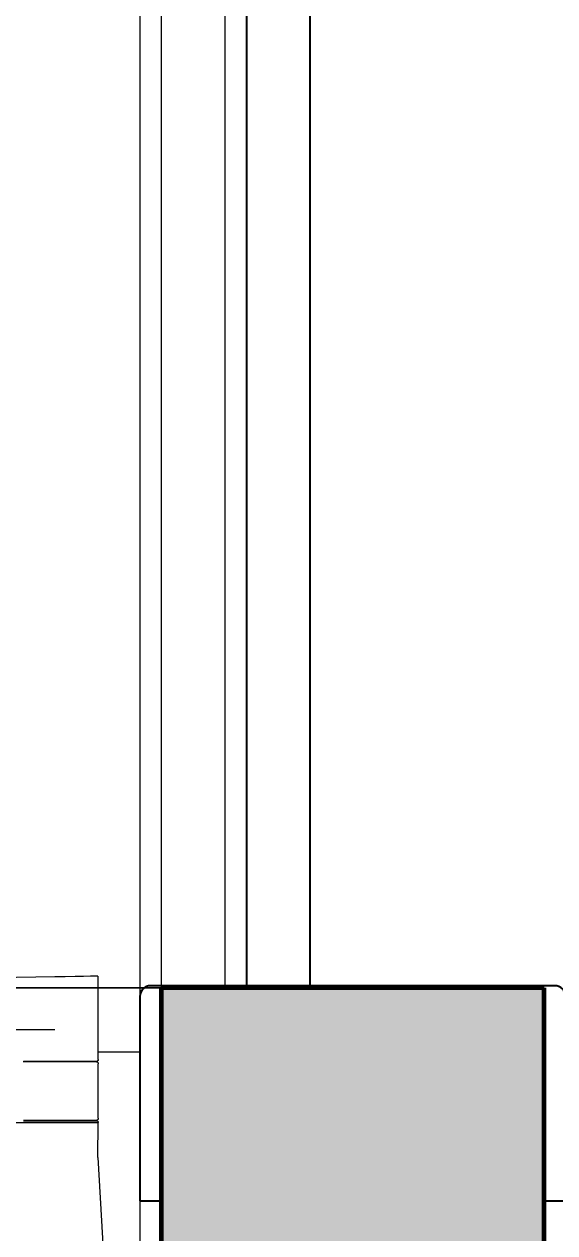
# Model space of a CAD drawing. Header units: millimetres. Extents: x -23755 to 62003, y -3000 to 6760.
# Drawn here: x 5789 to 6038, y 1285 to 1852 of the extents above; entities that cross this region are included whole.
import ezdxf

# ---------------------------------------------------------------- set-up
doc = ezdxf.new("R2010")
doc.units = ezdxf.units.MM
for name, color, linetype, lineweight in [('A-ANNO-DIMS', 211, 'Continuous', 9), ('A-ANNO-DIMS-50', 211, 'Continuous', 9), ('A-DOOR', 31, 'Continuous', 9), ('A-GLAZ', 151, 'Continuous', 9), ('A-WALL', 113, 'Continuous', 25), ('A-WALL-PATT', 111, 'Continuous', 25), ('Corrimãos superiores', 7, 'Continuous', 9), ('P-SANR-FIXT', 6, 'Continuous', 9), ('Q-CASE', 31, 'Continuous', 9)]:
    doc.layers.add(name, color=color, linetype=linetype, lineweight=lineweight)
doc.styles.add('@Arial Unicode MS', font='', dxfattribs={"height": 100})
doc.styles.get('@Arial Unicode MS').set_extended_font_data('@Arial Unicode MS')
doc.dimstyles.new('CRT_-__Metros_-_Linha_de_chamada_3_5_mm', dxfattribs={"dimscale": 304.8, "dimtxt": 100.584485, "dimasz": 0.328084, "dimexe": 0.164042, "dimexo": 0.0625, "dimgap": 0.082021, "dimtad": 1, "dimdec": 0, "dimlfac": 0.1, "dimdsep": 46, "dimtxsty": '@Arial Unicode MS', "dimblk1": 'OBLIQUE', "dimblk2": 'OBLIQUE', "dimsah": 1, "dimcen": 0.09, "dimdle": 0.164042, "dimazin": 0, "dimtfac": 1, "dimtdec": 4, "dimtix": 1, "dimtmove": 0, "dimatfit": 3, "dimfxl": 0.984252, "dimfxlon": 1, "dimtvp": 1, "dimtolj": 1, "dimtzin": 0, "dimarcsym": 2})
doc.dimstyles.new('CRT_-__Metros_-_Linha_de_chamada_3_5_mm_1', dxfattribs={"dimscale": 304.8, "dimtxt": 100.584485, "dimasz": 0.328084, "dimexe": 0.164042, "dimexo": 0.0625, "dimgap": 0.082021, "dimtad": 1, "dimlfac": 0.001, "dimrnd": 0.01, "dimzin": 0, "dimdsep": 46, "dimtxsty": '@Arial Unicode MS', "dimblk1": 'OBLIQUE', "dimblk2": 'OBLIQUE', "dimsah": 1, "dimcen": 0.09, "dimdle": 0.164042, "dimazin": 0, "dimtfac": 1, "dimtdec": 4, "dimtix": 1, "dimtmove": 0, "dimatfit": 3, "dimfxl": 0.984252, "dimfxlon": 1, "dimtvp": 1, "dimtolj": 1, "dimtzin": 0, "dimarcsym": 2})

# ---------------------------------------------------------------- blocks, each defined once
blk = doc.blocks.new('CRT_JAN_Correr_Vidro e Madeira_4 Folhas - 240x90 cm p 120-4151385-B')
at = {"layer": 'A-GLAZ'}
for p, q in [((-7254.62, 2304), (-7254.62, 1396)), ((-7244.62, 2300), (-7244.62, 1400)), ((-7214.62, 1400), (-7214.62, 2300)), ((-7244.62, 1400), (-7214.62, 1400))]:
    blk.add_line(p, q, dxfattribs=at)
at = {"layer": 'A-GLAZ', "lineweight": 25}
for p, q in [((-7204.62, 2300), (-7204.62, 1400)), ((-7174.62, 1400), (-7174.62, 2300)), ((-7059.62, 1401), (-7249.62, 1401)), ((-7244.62, 1300), (-7244.62, 1400)), ((-7244.62, 1400), (-7064.62, 1400)), ((-7204.62, 1400), (-7174.62, 1400)), ((-7064.62, 1400), (-7064.62, 1300)), ((-7254.62, 1396), (-7254.62, 1300)), ((-7254.62, 1300), (-7244.62, 1300)), ((-7064.62, 1300), (-7054.62, 1300))]:
    blk.add_line(p, q, dxfattribs=at)
for centre, start, end in [((-7249.62, 1396), 90, 180), ((-7059.62, 1396), 0, 90)]:
    blk.add_arc(centre, 5, start, end, dxfattribs=at)
at = {"layer": 'A-GLAZ'}
for points, knots in [([(-7254.62, 1396), (-7254.62, 1396.45), (-7254.53, 1397.09), (-7254.25, 1397.92), (-7254.01, 1398.41), (-7253.78, 1398.78), (-7253.53, 1399.14), (-7253.24, 1399.46), (-7252.92, 1399.76), (-7252.58, 1400.04), (-7252.13, 1400.34), (-7251.54, 1400.63), (-7250.71, 1400.91), (-7250.06, 1401), (-7249.62, 1401)], [0, 0, 0, 0, 0.166667, 0.25, 0.333333, 0.375, 0.416667, 0.5, 0.541667, 0.583333, 0.666667, 0.75, 0.833333, 1, 1, 1, 1]), ([(-7059.62, 1401), (-7059.18, 1401), (-7058.53, 1400.91), (-7057.7, 1400.63), (-7057.11, 1400.34), (-7056.66, 1400.04), (-7056.32, 1399.76), (-7056, 1399.46), (-7055.64, 1399.05), (-7055.34, 1398.6), (-7055.13, 1398.21), (-7054.95, 1397.81), (-7054.71, 1397.09), (-7054.62, 1396.45), (-7054.62, 1396)], [0, 0, 0, 0, 0.166667, 0.25, 0.333333, 0.416667, 0.458333, 0.5, 0.583333, 0.666667, 0.708333, 0.75, 0.833333, 1, 1, 1, 1])]:
    blk.add_open_spline(points, degree=3, knots=knots, dxfattribs=at)
blk = doc.blocks.new('Tipo de corrimão superior - Corrimão superior_Interno_-3444834-B')
at = {"layer": 'Corrimãos superiores'}
for p, q in [((-7254.62, 1400), (-7274.35, 1400)), ((-7274.23, 1370), (-7254.62, 1370))]:
    blk.add_line(p, q, dxfattribs=at)
blk = doc.blocks.new('Blks_Coz_Bancada para Banquetas - Madeira-3512688-B')
at = {"layer": 'Q-CASE'}
h = blk.add_hatch(dxfattribs=at)
h.set_pattern_fill('FP_11', color=256, style=0, pattern_type=2)
h.set_pattern_definition([(0, (-627.43, 2115.08), (406.4, 101.6), [16.764, -288.036, 16.764, -288.036, -1625.6]), (0, (-627.43, 2115.08), (406.4, 101.6), [-609.6, 16.764, -592.836, 16.764, -288.036, -711.2]), (0, (-627.43, 2115.08), (406.4, 101.6), [-1524, 16.764, -186.436, 16.764, -491.236]), (120, (-475.03, 2165.88), (-291.1882, 301.1527), [16.764, -288.036, 16.764, -288.036, -1625.6]), (120, (-475.03, 2165.88), (-291.1882, 301.1527), [-609.6, 16.764, -592.836, 16.764, -288.036, -711.2]), (120, (-475.03, 2165.88), (-291.1882, 301.1527), [-1524, 16.764, -186.436, 16.764, -491.236]), (240, (-424.23, 2369.08), (-115.2118, -402.7527), [16.764, -288.036, 16.764, -288.036, -1625.6]), (240, (-424.23, 2369.08), (-115.2118, -402.7527), [-609.6, 16.764, -592.836, 16.764, -288.036, -711.2]), (240, (-424.23, 2369.08), (-115.2118, -402.7527), [-1524, 16.764, -186.436, 16.764, -491.236])])
h.paths.add_polyline_path([(-7042.42, 1260), (-7042.42, 1300), (-7064.62, 1300), (-7064.62, 1260), (-7054.62, 1260)])
h.paths.add_polyline_path([(-3564.62, 1260), (-3564.62, 1300), (-7006.82, 1299.43), (-7006.82, 1260), (-3808.9, 1260)])
blk = doc.blocks.new('Porta correr 4 folhas - 420 x 210-3586394-B')
at = {"layer": 'A-DOOR'}
blk.add_line((-7254.62, 1300), (-7254.62, 1250), dxfattribs=at)
blk = doc.blocks.new('Blks_Coz Docol_Misturador Monocomando com Filtro - Cromado-3969051-B')
at = {"layer": 'P-SANR-FIXT', "color": 55}
for p, q in [((-7294.62, 1405.15), (-7527.02, 1401.09)), ((-7274.23, 1380.33), (-7274.23, 1405.51)), ((-7294.62, 1380.33), (-7380.5, 1380.33)), ((-7274.23, 1366.38), (-7274.23, 1380.33)), ((-7274.26, 1338.77), (-7274.26, 1364.4)), ((-7315.01, 1336.81), (-7294.62, 1336.81)), ((-7294.62, 1336.81), (-7274.23, 1336.81)), ((-7274.37, 1320.37), (-7274.23, 1336.81))]:
    blk.add_line(p, q, dxfattribs=at)
at = {"layer": 'P-SANR-FIXT', "color": 55, "flags": 128}
for points in [[(-7274.38, 1405.5), (-7275.56, 1405.48), (-7277.84, 1405.44), (-7281.1, 1405.39), (-7285.15, 1405.32), (-7289.74, 1405.24), (-7294.62, 1405.15)], [(-7275.22, 1365.4), (-7275.23, 1365.4), (-7275.28, 1365.4), (-7275.36, 1365.4), (-7275.46, 1365.4), (-7275.6, 1365.4), (-7275.77, 1365.4), (-7275.97, 1365.4), (-7276.2, 1365.4), (-7276.46, 1365.4), (-7276.75, 1365.4), (-7277.06, 1365.4), (-7277.41, 1365.4), (-7277.78, 1365.4), (-7278.18, 1365.4), (-7278.61, 1365.4), (-7279.06, 1365.4), (-7279.53, 1365.4), (-7280.03, 1365.4), (-7280.56, 1365.4), (-7281.1, 1365.4), (-7281.67, 1365.4), (-7282.26, 1365.4), (-7282.87, 1365.4), (-7283.49, 1365.4), (-7284.14, 1365.4), (-7284.8, 1365.4), (-7285.47, 1365.4), (-7286.17, 1365.4), (-7286.87, 1365.4), (-7287.59, 1365.4), (-7288.32, 1365.4), (-7289.06, 1365.4), (-7289.8, 1365.4), (-7290.56, 1365.4), (-7291.32, 1365.4), (-7292.09, 1365.4), (-7292.86, 1365.4), (-7293.63, 1365.4), (-7294.41, 1365.4), (-7295.19, 1365.4), (-7295.96, 1365.4), (-7296.73, 1365.4), (-7297.5, 1365.4), (-7298.27, 1365.4), (-7299.03, 1365.4), (-7299.78, 1365.4), (-7300.52, 1365.4), (-7301.26, 1365.4), (-7301.98, 1365.4), (-7302.69, 1365.4), (-7303.39, 1365.4), (-7304.08, 1365.4), (-7304.75, 1365.4), (-7305.4, 1365.4), (-7306.04, 1365.4), (-7306.66, 1365.4), (-7307.26, 1365.4), (-7307.83, 1365.4), (-7308.39, 1365.4), (-7308.93, 1365.4), (-7309.44, 1365.4)], [(-7309.21, 1365.4), (-7308.68, 1365.4), (-7308.14, 1365.4), (-7307.57, 1365.4), (-7306.98, 1365.4), (-7306.38, 1365.4), (-7305.75, 1365.4), (-7305.1, 1365.4), (-7304.44, 1365.4), (-7303.77, 1365.4), (-7303.07, 1365.4), (-7302.37, 1365.4), (-7301.65, 1365.4), (-7300.92, 1365.4), (-7300.18, 1365.4), (-7299.44, 1365.4), (-7298.68, 1365.4), (-7297.92, 1365.4), (-7297.15, 1365.4), (-7296.38, 1365.4), (-7295.61, 1365.4), (-7294.83, 1365.4), (-7294.05, 1365.4), (-7293.28, 1365.4), (-7292.51, 1365.4), (-7291.74, 1365.4), (-7290.97, 1365.4), (-7290.21, 1365.4), (-7289.46, 1365.4), (-7288.72, 1365.4), (-7287.98, 1365.4), (-7287.26, 1365.4), (-7286.55, 1365.4), (-7285.85, 1365.4), (-7285.16, 1365.4), (-7284.49, 1365.4), (-7283.84, 1365.4), (-7283.2, 1365.4), (-7282.58, 1365.4), (-7281.98, 1365.4), (-7281.41, 1365.4), (-7280.85, 1365.4), (-7280.31, 1365.4), (-7279.8, 1365.4), (-7279.31, 1365.4), (-7278.85, 1365.4), (-7278.41, 1365.4), (-7277.99, 1365.4), (-7277.61, 1365.4), (-7277.25, 1365.4), (-7276.92, 1365.4), (-7276.61, 1365.4), (-7276.34, 1365.4), (-7276.09, 1365.4), (-7275.88, 1365.4), (-7275.69, 1365.4), (-7275.54, 1365.4), (-7275.41, 1365.4), (-7275.32, 1365.4), (-7275.25, 1365.4), (-7275.22, 1365.4), (-7275.22, 1365.4)], [(-7275.55, 1365.4), (-7275.7, 1365.4), (-7275.88, 1365.4), (-7276.09, 1365.4), (-7276.33, 1365.4), (-7276.59, 1365.4), (-7276.89, 1365.4), (-7277.22, 1365.4), (-7277.57, 1365.4), (-7277.95, 1365.4), (-7278.36, 1365.4), (-7278.8, 1365.4), (-7279.25, 1365.4), (-7279.74, 1365.4), (-7280.25, 1365.4), (-7280.78, 1365.4), (-7281.33, 1365.4), (-7281.9, 1365.4), (-7282.5, 1365.4), (-7283.11, 1365.4), (-7283.74, 1365.4), (-7284.39, 1365.4), (-7285.06, 1365.4), (-7285.74, 1365.4), (-7286.44, 1365.4), (-7287.14, 1365.4), (-7287.86, 1365.4), (-7288.6, 1365.4), (-7289.34, 1365.4), (-7290.09, 1365.4), (-7290.84, 1365.4), (-7291.61, 1365.4), (-7292.37, 1365.4), (-7293.14, 1365.4), (-7293.92, 1365.4), (-7294.69, 1365.4), (-7295.47, 1365.4), (-7296.24, 1365.4), (-7297.01, 1365.4), (-7297.78, 1365.4), (-7298.54, 1365.4), (-7299.29, 1365.4), (-7300.04, 1365.4), (-7300.78, 1365.4), (-7301.51, 1365.4), (-7302.23, 1365.4), (-7302.94, 1365.4), (-7303.63, 1365.4), (-7304.31, 1365.4), (-7304.97, 1365.4), (-7305.62, 1365.4), (-7306.24, 1365.4), (-7306.85, 1365.4), (-7307.45, 1365.4), (-7308.02, 1365.4), (-7308.56, 1365.4), (-7309.09, 1365.4)], [(-7309.5, 1365.4), (-7308.99, 1365.4), (-7308.46, 1365.4), (-7307.91, 1365.4), (-7307.34, 1365.4), (-7306.74, 1365.4), (-7306.13, 1365.4), (-7305.5, 1365.4), (-7304.85, 1365.4), (-7304.18, 1365.4), (-7303.5, 1365.4), (-7302.8, 1365.4), (-7302.1, 1365.4), (-7301.38, 1365.4), (-7300.64, 1365.4), (-7299.9, 1365.4), (-7299.15, 1365.4), (-7298.4, 1365.4), (-7297.63, 1365.4), (-7296.87, 1365.4), (-7296.1, 1365.4), (-7295.32, 1365.4), (-7294.55, 1365.4), (-7293.77, 1365.4), (-7293, 1365.4), (-7292.23, 1365.4), (-7291.46, 1365.4), (-7290.7, 1365.4), (-7289.95, 1365.4), (-7289.2, 1365.4), (-7288.46, 1365.4), (-7287.73, 1365.4), (-7287.01, 1365.4), (-7286.3, 1365.4), (-7285.61, 1365.4), (-7284.93, 1365.4), (-7284.27, 1365.4), (-7283.62, 1365.4), (-7283, 1365.4), (-7282.39, 1365.4), (-7281.79, 1365.4), (-7281.22, 1365.4), (-7280.68, 1365.4), (-7280.15, 1365.4), (-7279.65, 1365.4), (-7279.17, 1365.4), (-7278.71, 1365.4), (-7278.28, 1365.4), (-7277.88, 1365.4), (-7277.5, 1365.4), (-7277.16, 1365.4), (-7276.83, 1365.4), (-7276.54, 1365.4), (-7276.28, 1365.4), (-7276.04, 1365.4), (-7275.84, 1365.4), (-7275.67, 1365.4), (-7275.52, 1365.4), (-7275.41, 1365.4), (-7275.33, 1365.4), (-7275.27, 1365.4), (-7275.25, 1365.4)], [(-7275.25, 1365.4), (-7275.27, 1365.4), (-7275.31, 1365.4), (-7275.39, 1365.4), (-7275.5, 1365.4), (-7275.55, 1365.4)], [(-7275.25, 1365.4), (-7275.21, 1365.4), (-7275.17, 1365.4), (-7275.13, 1365.39), (-7275.09, 1365.39), (-7275.05, 1365.38), (-7275.01, 1365.37), (-7274.98, 1365.36), (-7274.94, 1365.35), (-7274.9, 1365.34), (-7274.86, 1365.32), (-7274.83, 1365.31), (-7274.79, 1365.29), (-7274.76, 1365.27), (-7274.72, 1365.25), (-7274.69, 1365.23), (-7274.66, 1365.2), (-7274.63, 1365.18), (-7274.59, 1365.15), (-7274.57, 1365.13), (-7274.54, 1365.1), (-7274.51, 1365.07), (-7274.48, 1365.04), (-7274.46, 1365.01), (-7274.44, 1364.97), (-7274.41, 1364.94), (-7274.39, 1364.91), (-7274.37, 1364.87), (-7274.35, 1364.84), (-7274.34, 1364.8), (-7274.32, 1364.76), (-7274.31, 1364.73), (-7274.3, 1364.69), (-7274.29, 1364.65), (-7274.28, 1364.61), (-7274.27, 1364.57), (-7274.26, 1364.53), (-7274.26, 1364.49), (-7274.26, 1364.45), (-7274.26, 1364.41), (-7274.26, 1364.4)], [(-7274.23, 1366.38), (-7274.23, 1366.34), (-7274.24, 1366.3), (-7274.24, 1366.27), (-7274.25, 1366.23), (-7274.25, 1366.19), (-7274.26, 1366.15), (-7274.27, 1366.11), (-7274.28, 1366.07), (-7274.3, 1366.04), (-7274.31, 1366), (-7274.33, 1365.96), (-7274.35, 1365.93), (-7274.36, 1365.89), (-7274.38, 1365.86), (-7274.41, 1365.83), (-7274.43, 1365.8), (-7274.45, 1365.76), (-7274.48, 1365.73), (-7274.5, 1365.71), (-7274.53, 1365.68), (-7274.56, 1365.65), (-7274.59, 1365.63), (-7274.62, 1365.6), (-7274.65, 1365.58), (-7274.69, 1365.56), (-7274.72, 1365.54), (-7274.75, 1365.52), (-7274.79, 1365.5), (-7274.82, 1365.48), (-7274.86, 1365.47), (-7274.9, 1365.45), (-7274.93, 1365.44), (-7274.97, 1365.43), (-7275.01, 1365.42), (-7275.05, 1365.41), (-7275.09, 1365.41), (-7275.13, 1365.4), (-7275.17, 1365.4), (-7275.21, 1365.4), (-7275.22, 1365.4)], [(-7294.62, 1337.58), (-7295.4, 1337.58), (-7296.19, 1337.58), (-7296.96, 1337.58), (-7297.74, 1337.58), (-7298.51, 1337.58), (-7299.28, 1337.58), (-7300.03, 1337.58), (-7300.78, 1337.58), (-7301.52, 1337.58), (-7302.25, 1337.58), (-7302.96, 1337.58), (-7303.66, 1337.58), (-7304.35, 1337.58), (-7305.02, 1337.58), (-7305.68, 1337.58), (-7306.32, 1337.58), (-7306.94, 1337.58), (-7307.54, 1337.58), (-7308.11, 1337.58), (-7308.67, 1337.58), (-7309.21, 1337.58)], [(-7309.35, 1337.58), (-7308.82, 1337.58), (-7308.27, 1337.58), (-7307.69, 1337.58), (-7307.1, 1337.58), (-7306.49, 1337.58), (-7305.85, 1337.58), (-7305.2, 1337.58), (-7304.54, 1337.58), (-7303.85, 1337.58), (-7303.15, 1337.58), (-7302.44, 1337.58), (-7301.72, 1337.58), (-7300.98, 1337.58), (-7300.24, 1337.58), (-7299.48, 1337.58), (-7298.72, 1337.58), (-7297.95, 1337.58), (-7297.17, 1337.58), (-7296.4, 1337.58), (-7295.61, 1337.58), (-7294.83, 1337.58), (-7294.62, 1337.58)], [(-7309.18, 1337.77), (-7308.66, 1337.77), (-7308.11, 1337.77), (-7307.55, 1337.77), (-7306.96, 1337.77), (-7306.35, 1337.77), (-7305.73, 1337.77), (-7305.08, 1337.77), (-7304.42, 1337.77), (-7303.75, 1337.77), (-7303.06, 1337.77), (-7302.35, 1337.77), (-7301.64, 1337.77), (-7300.91, 1337.77), (-7300.17, 1337.77), (-7299.43, 1337.77), (-7298.67, 1337.77), (-7297.91, 1337.77), (-7297.15, 1337.77), (-7296.38, 1337.77), (-7295.6, 1337.77), (-7294.83, 1337.77), (-7294.05, 1337.77), (-7293.28, 1337.77), (-7292.51, 1337.77), (-7291.74, 1337.77), (-7290.98, 1337.77), (-7290.22, 1337.77), (-7289.47, 1337.77), (-7288.73, 1337.77), (-7287.99, 1337.77), (-7287.27, 1337.77), (-7286.56, 1337.77), (-7285.86, 1337.77), (-7285.18, 1337.77), (-7284.51, 1337.77), (-7283.86, 1337.77), (-7283.22, 1337.77), (-7282.61, 1337.77), (-7282.01, 1337.77), (-7281.43, 1337.77), (-7280.87, 1337.77), (-7280.34, 1337.77), (-7279.83, 1337.77), (-7279.34, 1337.77), (-7278.88, 1337.77), (-7278.44, 1337.77), (-7278.03, 1337.77), (-7277.64, 1337.77), (-7277.28, 1337.77), (-7276.95, 1337.77), (-7276.65, 1337.77), (-7276.37, 1337.77), (-7276.13, 1337.77), (-7275.91, 1337.77), (-7275.73, 1337.77), (-7275.57, 1337.77), (-7275.55, 1337.77)], [(-7275.26, 1337.77), (-7275.27, 1337.77), (-7275.32, 1337.77), (-7275.39, 1337.77), (-7275.5, 1337.77), (-7275.64, 1337.77), (-7275.81, 1337.77), (-7276.01, 1337.77), (-7276.24, 1337.77), (-7276.5, 1337.77), (-7276.78, 1337.77), (-7277.1, 1337.77), (-7277.44, 1337.77), (-7277.81, 1337.77), (-7278.21, 1337.77), (-7278.64, 1337.77), (-7279.09, 1337.77), (-7279.56, 1337.77), (-7280.06, 1337.77), (-7280.58, 1337.77), (-7281.13, 1337.77), (-7281.69, 1337.77), (-7282.28, 1337.77), (-7282.89, 1337.77), (-7283.51, 1337.77), (-7284.16, 1337.77), (-7284.82, 1337.77), (-7285.49, 1337.77), (-7286.18, 1337.77), (-7286.89, 1337.77), (-7287.6, 1337.77), (-7288.33, 1337.77), (-7289.07, 1337.77), (-7289.81, 1337.77), (-7290.57, 1337.77), (-7291.33, 1337.77), (-7292.09, 1337.77), (-7292.86, 1337.77), (-7293.64, 1337.77), (-7294.41, 1337.77), (-7295.19, 1337.77), (-7295.96, 1337.77), (-7296.73, 1337.77), (-7297.5, 1337.77), (-7298.26, 1337.77), (-7299.02, 1337.77), (-7299.77, 1337.77), (-7300.51, 1337.77), (-7301.25, 1337.77), (-7301.97, 1337.77), (-7302.68, 1337.77), (-7303.38, 1337.77), (-7304.06, 1337.77), (-7304.73, 1337.77), (-7305.38, 1337.77), (-7306.02, 1337.77), (-7306.63, 1337.77), (-7307.23, 1337.77), (-7307.81, 1337.77), (-7308.37, 1337.77), (-7308.9, 1337.77), (-7309.41, 1337.77)], [(-7294.62, 1337.58), (-7293.84, 1337.58), (-7293.05, 1337.58), (-7292.28, 1337.58), (-7291.5, 1337.58), (-7290.73, 1337.58), (-7289.96, 1337.58), (-7289.21, 1337.58), (-7288.46, 1337.58), (-7287.72, 1337.58), (-7286.99, 1337.58), (-7286.28, 1337.58), (-7285.58, 1337.58), (-7284.89, 1337.58), (-7284.22, 1337.58), (-7283.56, 1337.58), (-7282.92, 1337.58), (-7282.3, 1337.58), (-7281.7, 1337.58), (-7281.13, 1337.58), (-7280.57, 1337.58), (-7280.03, 1337.58), (-7279.52, 1337.58), (-7279.04, 1337.58), (-7278.57, 1337.58), (-7278.14, 1337.58), (-7277.73, 1337.58), (-7277.35, 1337.58), (-7276.99, 1337.58), (-7276.66, 1337.58), (-7276.36, 1337.58), (-7276.1, 1337.58), (-7275.86, 1337.58), (-7275.65, 1337.58), (-7275.47, 1337.58), (-7275.32, 1337.58), (-7275.2, 1337.58), (-7275.11, 1337.58), (-7275.06, 1337.58), (-7275.03, 1337.58)], [(-7275.03, 1337.58), (-7275.05, 1337.58), (-7275.1, 1337.58), (-7275.17, 1337.58), (-7275.28, 1337.58), (-7275.42, 1337.58), (-7275.59, 1337.58), (-7275.8, 1337.58), (-7276.03, 1337.58), (-7276.29, 1337.58), (-7276.58, 1337.58), (-7276.9, 1337.58), (-7277.25, 1337.58), (-7277.62, 1337.58), (-7278.03, 1337.58), (-7278.45, 1337.58), (-7278.91, 1337.58), (-7279.39, 1337.58), (-7279.89, 1337.58), (-7280.42, 1337.58), (-7280.97, 1337.58), (-7281.55, 1337.58), (-7282.14, 1337.58), (-7282.75, 1337.58), (-7283.39, 1337.58), (-7284.04, 1337.58), (-7284.7, 1337.58), (-7285.39, 1337.58), (-7286.09, 1337.58), (-7286.8, 1337.58), (-7287.52, 1337.58), (-7288.26, 1337.58), (-7289, 1337.58), (-7289.76, 1337.58), (-7290.52, 1337.58), (-7291.29, 1337.58), (-7292.07, 1337.58), (-7292.84, 1337.58), (-7293.63, 1337.58), (-7294.41, 1337.58), (-7294.62, 1337.58)], [(-7275.55, 1337.77), (-7275.43, 1337.77), (-7275.34, 1337.77), (-7275.28, 1337.77), (-7275.26, 1337.77), (-7275.26, 1337.77)], [(-7274.26, 1338.77), (-7274.26, 1338.73), (-7274.26, 1338.69), (-7274.26, 1338.65), (-7274.27, 1338.61), (-7274.28, 1338.57), (-7274.28, 1338.53), (-7274.29, 1338.49), (-7274.31, 1338.45), (-7274.32, 1338.41), (-7274.33, 1338.38), (-7274.35, 1338.34), (-7274.37, 1338.3), (-7274.39, 1338.27), (-7274.41, 1338.24), (-7274.43, 1338.2), (-7274.45, 1338.17), (-7274.48, 1338.14), (-7274.5, 1338.11), (-7274.53, 1338.08), (-7274.56, 1338.05), (-7274.59, 1338.02), (-7274.62, 1338), (-7274.65, 1337.97), (-7274.68, 1337.95), (-7274.71, 1337.92), (-7274.75, 1337.9), (-7274.78, 1337.88), (-7274.82, 1337.87), (-7274.86, 1337.85), (-7274.89, 1337.83), (-7274.93, 1337.82), (-7274.97, 1337.81), (-7275.01, 1337.8), (-7275.05, 1337.79), (-7275.09, 1337.78), (-7275.12, 1337.77), (-7275.16, 1337.77), (-7275.2, 1337.77), (-7275.24, 1337.77), (-7275.26, 1337.77)], [(-7275.03, 1337.58), (-7275, 1337.58), (-7274.97, 1337.58), (-7274.94, 1337.58), (-7274.91, 1337.57), (-7274.87, 1337.57), (-7274.84, 1337.56), (-7274.81, 1337.55), (-7274.78, 1337.54), (-7274.75, 1337.53), (-7274.72, 1337.52), (-7274.69, 1337.51), (-7274.66, 1337.49), (-7274.64, 1337.48), (-7274.61, 1337.46), (-7274.58, 1337.44), (-7274.56, 1337.43), (-7274.53, 1337.41), (-7274.51, 1337.39), (-7274.48, 1337.36), (-7274.46, 1337.34), (-7274.44, 1337.32), (-7274.42, 1337.29), (-7274.4, 1337.27), (-7274.38, 1337.24), (-7274.36, 1337.22), (-7274.34, 1337.19), (-7274.33, 1337.16), (-7274.31, 1337.13), (-7274.3, 1337.1), (-7274.29, 1337.07), (-7274.28, 1337.04), (-7274.27, 1337.01), (-7274.26, 1336.98), (-7274.25, 1336.95), (-7274.25, 1336.92), (-7274.24, 1336.89), (-7274.24, 1336.86), (-7274.23, 1336.82), (-7274.23, 1336.81)], [(-7274.37, 1320.37), (-7271.12, 1263.59), (-7268.68, 1205.82), (-7268.61, 1191.54)]]:
    blk.add_lwpolyline(points, dxfattribs=at)
blk = doc.blocks.new('DIMBLOCK47-B')
at = {"layer": 'A-ANNO-DIMS-50', "lineweight": 18, "transparency": 16777216}
for p, q in [((5651.93, 2300), (5601.93, 2350)), ((5651.93, 2300), (5701.93, 2250)), ((5651.93, 1400), (5601.93, 1450)), ((5651.93, 1400), (5701.93, 1350))]:
    blk.add_line(p, q, dxfattribs=at)
at = {"layer": 'A-ANNO-DIMS-50', "transparency": 16777216}
for p, q in [((5951.93, 2300), (5601.93, 2300)), ((5651.93, 2300), (5651.93, 1400)), ((5651.93, 2300), (5951.93, 2300)), ((5951.93, 1400), (5601.93, 1400)), ((5651.93, 1400), (5951.93, 1400))]:
    blk.add_line(p, q, dxfattribs=at)
at = {"layer": 'A-ANNO-DIMS-50', "color": 0, "transparency": 16777216, "insert": (5497.13, 1772.55), "char_height": 100, "width": 185.8733, "attachment_point": 1, "rotation": 90, "line_spacing_factor": 1.117605, "style": '@Arial Unicode MS'}
blk.add_mtext('90', dxfattribs=at)
blk = doc.blocks.new('_Oblique')
at = {"color": 0, "linetype": 'ByBlock', "lineweight": -2}
blk.add_line((-0.5, -0.5), (0.5, 0.5), dxfattribs=at)
blk = doc.blocks.new('DIMBLOCK49-B')
at = {"layer": 'A-ANNO-DIMS-50', "lineweight": 18, "transparency": 16777216}
for p, q in [((6242.67, 4380.34), (6192.67, 4430.34)), ((6242.67, 4380.34), (6292.67, 4330.34)), ((6242.67, 200), (6192.67, 250)), ((6242.67, 200), (6292.67, 150))]:
    blk.add_line(p, q, dxfattribs=at)
at = {"layer": 'A-ANNO-DIMS-50', "transparency": 16777216}
for p, q in [((6242.67, 4430.34), (6242.67, 150)), ((5942.67, 4380.34), (6292.67, 4380.34)), ((6242.67, 4380.34), (5942.67, 4380.34)), ((6542.67, 200), (6192.67, 200)), ((6242.67, 200), (6542.67, 200))]:
    blk.add_line(p, q, dxfattribs=at)
at = {"layer": 'A-ANNO-DIMS-50', "color": 0, "transparency": 16777216, "insert": (6087.87, 2154.89), "char_height": 100, "width": 324.6748, "attachment_point": 1, "rotation": 90, "line_spacing_factor": 1.117605, "style": '@Arial Unicode MS'}
blk.add_mtext('4,18', dxfattribs=at)
blk = doc.blocks.new('DIMBLOCK58-B')
at = {"layer": 'A-ANNO-DIMS-50', "lineweight": 18, "transparency": 16777216}
for p, q in [((5651.93, 1400), (5601.93, 1450)), ((5651.93, 1400), (5701.93, 1350)), ((5651.93, 200), (5601.93, 250)), ((5651.93, 200), (5701.93, 150))]:
    blk.add_line(p, q, dxfattribs=at)
at = {"layer": 'A-ANNO-DIMS-50', "transparency": 16777216}
for p, q in [((5651.93, 1450), (5651.93, 150)), ((5951.93, 1400), (5601.93, 1400)), ((5651.93, 1400), (5951.93, 1400)), ((5951.93, 200), (5601.93, 200)), ((5651.93, 200), (5951.93, 200))]:
    blk.add_line(p, q, dxfattribs=at)
at = {"layer": 'A-ANNO-DIMS-50', "color": 0, "transparency": 16777216, "insert": (5497.13, 664.72), "char_height": 100, "width": 324.6748, "attachment_point": 1, "rotation": 90, "line_spacing_factor": 1.117605, "style": '@Arial Unicode MS'}
blk.add_mtext('1,20', dxfattribs=at)

msp = doc.modelspace()

# ---------------------------------------------------------------- hatches: boundary and pattern name
at = {"layer": 'A-WALL-PATT'}
h = msp.add_hatch(color=256, dxfattribs=at)
h.paths.add_polyline_path([(6007.657, 200), (6033.372, 200), (6033.372, 1400), (5853.372, 1400), (5853.372, 200), (5923.668, 200)])
h.paths.add_polyline_path([(5853.372, 2300), (6033.372, 2300), (6033.372, 4380.337), (5853.372, 4308.337), (5853.372, 2309.722)])

# ---------------------------------------------------------------- linework, layer by layer
at = {"layer": 'A-WALL', "lineweight": 60}
for p, q in [((5853.372, 1400), (5853.372, 200)), ((6033.372, 1400), (5853.372, 1400)), ((6033.372, 200), (6033.372, 1400))]:
    msp.add_line(p, q, dxfattribs=at)

# ---------------------------------------------------------------- block references
at = {"layer": 'A-DOOR'}
msp.add_blockref('Porta correr 4 folhas - 420 x 210-3586394-B', (13097.992, 0), dxfattribs=at)
at = {"layer": 'A-GLAZ'}
msp.add_blockref('CRT_JAN_Correr_Vidro e Madeira_4 Folhas - 240x90 cm p 120-4151385-B', (13097.992, 0), dxfattribs=at)
at = {"layer": 'Corrimãos superiores'}
msp.add_blockref('Tipo de corrimão superior - Corrimão superior_Interno_-3444834-B', (13097.992, 0), dxfattribs=at)
at = {"layer": 'P-SANR-FIXT', "color": 55}
msp.add_blockref('Blks_Coz Docol_Misturador Monocomando com Filtro - Cromado-3969051-B', (13097.992, 0), dxfattribs=at)
at = {"layer": 'Q-CASE', "color": 55}
msp.add_blockref('Blks_Coz_Bancada para Banquetas - Madeira-3512688-B', (13097.992, 0), dxfattribs=at)

# ---------------------------------------------------------------- dimensions: what is measured, and where the dimension line sits
at = {"layer": 'A-ANNO-DIMS'}
for base, p1, p2, dimstyle, override, picture, middle in [((6242.671, 200), (5942.671, 4380.337), (6542.671, 200), 'CRT_-__Metros_-_Linha_de_chamada_3_5_mm_1', {"dimpost": '<>', "dimfxl": 4223.175998}, 'DIMBLOCK49-B', (6166.579, 2290.168)), ((5651.934, 1400), (5951.934, 2300), (5951.934, 1400), 'CRT_-__Metros_-_Linha_de_chamada_3_5_mm', {"dimpost": '<>', "dimfxl": 900}, 'DIMBLOCK47-B', (5575.843, 1850)), ((5651.934, 200), (5951.934, 1400), (5951.934, 200), 'CRT_-__Metros_-_Linha_de_chamada_3_5_mm_1', {"dimpost": '<>', "dimfxl": 1200}, 'DIMBLOCK58-B', (5575.843, 800))]:
    dim = msp.add_linear_dim(base=base, p1=p1, p2=p2, angle=90, dimstyle=dimstyle, override=override, dxfattribs=at)
    dim.commit()
    dim.dimension.update_dxf_attribs({"geometry": picture, "text_midpoint": middle})

doc.saveas('drawing.dxf')
